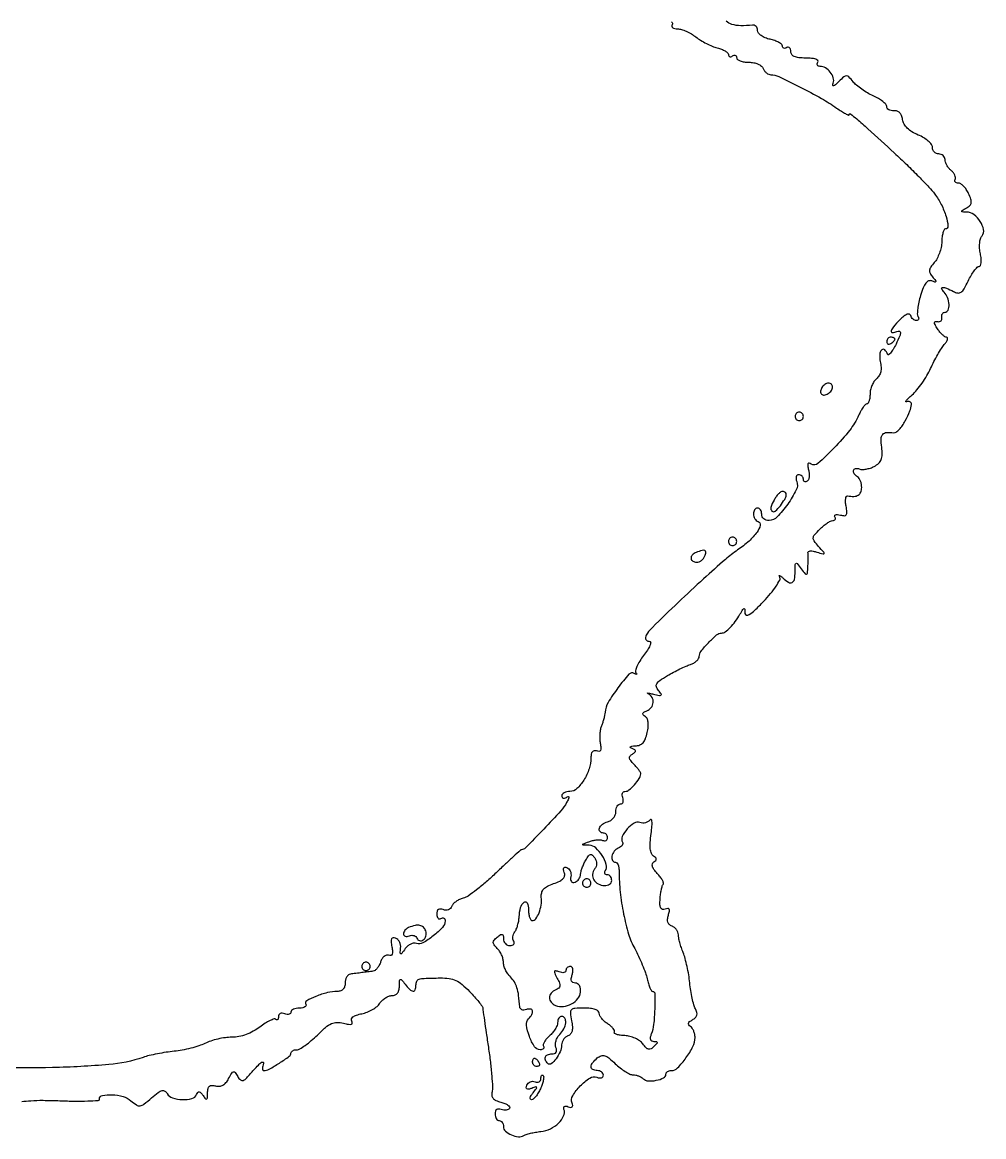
# Model space of a CAD drawing. Extents: x 254 to 922, y 86 to 1093.
# Drawn here: x 691.5 to 922.3, y 86.1 to 353.6 of the extents above; entities that cross this region are included whole.
import ezdxf

# ---------------------------------------------------------------- set-up
doc = ezdxf.new("R2010")
doc.units = 0

msp = doc.modelspace()

# ---------------------------------------------------------------- linework, layer by layer
for points in [[(847.37734, 353.70625, -0.187212), (847.57361, 353.378458, -0.18273), (847.5, 353, 0.185379), (847.42841, 352.621594, 0.186558), (847.628735, 352.29375, 0.112211), (848.112684, 352.071836, 0.051659), (848.806124, 352, -0.073666), (849.717254, 351.865029, -0.030452), (850.888797, 351.43071, -0.02931), (852.109419, 350.803738, -0.033364), (853.194063, 350.06199, 0.029483), (854.332012, 349.27077, 0.019654), (855.718737, 348.496341, 0.019814), (857.128173, 347.84928, 0.036231), (858.328922, 347.453582, -0.031472), (859.351683, 347.127285, -0.043454), (860.215371, 346.700872, -0.050686), (860.820537, 346.243924, -0.208643), (861, 345.832575, 0.126366), (861.080093, 345.520728, 0.188933), (861.29375, 345.342755, 0.147805), (861.617392, 345.333826, 0.072042), (862, 345.5, -0.082592), (862.3821, 345.656512, -0.161196), (862.70625, 345.6254, -0.182303), (862.921712, 345.413961, -0.108972), (863, 345.059017, 0.240471), (863.20733, 344.652854, 0.069091), (863.849822, 344.311086, 0.052981), (864.784941, 344.077238, 0.03481), (865.893011, 344, -0.045886), (867.068403, 343.891905, -0.056246), (868.122682, 343.570636, -0.065461), (868.929198, 343.088394, -0.134491), (869.361626, 342.5, 0.068175), (869.677343, 341.925568, 0.062215), (870.144554, 341.436904, 0.065952), (870.685762, 341.103703, 0.102926), (871.218615, 340.987333, -0.108199), (873.103611, 340.555021, -0.006845), (878.238624, 338.044726, -0.010975), (883.364954, 335.308202, -0.02663), (886.985611, 333.010246, 0.011771), (888.142446, 332.226879, 0.022339), (889.114523, 331.661204, 0.023552), (889.839463, 331.32411, 0.533053), (890, 331.431906, -0.615041), (890.309526, 331.588351, -0.017384), (891.803482, 330.405753, -0.008934), (894.51111, 328.020311, -0.000909), (900.821975, 322.235812, -0.006163), (903.800171, 319.427482, -0.00625), (906.694153, 316.559551, -0.006102), (909.149417, 314.003121, -0.025356), (910.530446, 312.37117, -0.046198), (912.112693, 309.843382, -0.04269), (913.253147, 307.00141, -0.050446), (913.711317, 304.687555, -0.442224), (913.085959, 304, 0.288715), (912.777812, 303.805886, 0.043282), (912.508059, 303.089225, 0.037524), (912.306614, 302.08764, 0.023765), (912.216205, 300.899488, -0.045394), (912.057581, 299.5745, -0.033797), (911.653973, 298.157287, -0.034528), (911.084945, 296.862407, -0.063208), (910.426013, 295.918245, 0.031078), (909.588167, 294.868116, 0.12272), (909.293714, 294.102311, 0.150257), (909.422349, 293.376589, 0.054808), (910.003431, 292.495865, -0.008145), (910.696272, 291.632815, -0.216653), (910.762953, 291.352368, -0.44504), (910.591948, 291.249844, -0.017262), (909.812159, 291.518587, 0.188306), (909.069399, 291.514246, 0.13519), (908.400329, 291.008935, 0.070637), (907.770134, 289.893212, 0.020509), (907.124411, 288.02091, 0.018759), (906.702736, 286.393836, 0.023836), (906.442704, 284.86438, 0.022915), (906.347436, 283.595172, 0.146707), (906.512713, 282.97943, -0.076393), (906.671542, 282.604896, -0.153723), (906.653614, 282.287708, -0.186507), (906.465536, 282.077672, -0.11848), (906.14235, 282, -0.108793), (905.739776, 282.088644, -0.070151), (905.336998, 282.348828, -0.065408), (904.99509, 282.733543, -0.068651), (904.770833, 283.1875, 0.237864), (904.439657, 283.516431, 0.172759), (903.911591, 283.502068, 0.078923), (903.155234, 283.062096, 0.025261), (902.1875, 282.1875, 0.016599), (900.609782, 280.501403, 0.117766), (900.091661, 279.517165, 0.497321), (900.395766, 279.135593, 0.085533), (901.461879, 279.346998, -0.122002), (902.087768, 279.424756, -0.401321), (902.327956, 279.132731, -0.084815), (902.121037, 278.302337, -0.007885), (901.238534, 276.374022, -0.019001), (900.565766, 275.091064, -0.043484), (899.942598, 274.195408, -0.095215), (899.471877, 273.809945, -0.466309), (899.193322, 273.920035, 0.121735), (898.533715, 274.962766, 0.410811), (897.805411, 274.951772, 0.182799), (897.32571, 273.86156, 0.067379), (897.465003, 272.159342, -0.039303), (897.65159, 270.812287, -0.069806), (897.561874, 269.697581, -0.082776), (897.191716, 268.783779, -0.08219), (896.544458, 268.036897, 0.075324), (895.952838, 267.372751, 0.044521), (895.453685, 266.433228, 0.043411), (895.113901, 265.381944, 0.056521), (895, 264.377555, -0.030134), (894.945054, 263.46668, -0.046865), (894.777958, 262.698407, -0.059482), (894.534881, 262.163663, -0.262098), (894.244111, 262, 0.209838), (893.879014, 261.83972, 0.030114), (893.351903, 261.192187, 0.029938), (892.790664, 260.303271, 0.021447), (892.268266, 259.25, -0.062954), (890.13049, 255.710013, -0.025467), (886.405243, 251.462121, -0.017169), (882.487577, 247.696597, -0.332733), (880.909373, 247.556011, 0.081776), (880.384019, 247.772197, 0.35279), (880.101029, 247.635106, 0.15366), (880.034577, 247.151022, 0.02182), (880.248596, 246.157368, -0.042871), (880.397348, 245.291267, -0.052514), (880.380497, 244.47063, -0.061468), (880.21332, 243.81108, -0.162969), (879.90612, 243.441979, -0.093958), (879.560391, 243.309389, -0.17223), (879.266173, 243.357556, -0.173424), (879.069533, 243.579965, -0.095425), (879, 243.940983, 0.103658), (878.915315, 244.345077, 0.098917), (878.674822, 244.688914, 0.096792), (878.315556, 244.91933, 0.094603), (877.893011, 245, 0.168928), (877.522219, 244.871046, 0.150483), (877.290123, 244.533734, 0.107095), (877.243484, 244.020233, 0.060978), (877.395122, 243.412712, -0.212136), (877.289086, 241.362204, -0.03653), (875.229684, 237.948059, -0.036779), (872.687534, 234.86364, -0.201605), (870.75, 234.021351, -0.08457), (870.081716, 234.126826, -0.094347), (869.514063, 234.446897, -0.101818), (869.134588, 234.929527, -0.116364), (869, 235.5, 0.064853), (868.925306, 236.073457, 0.082425), (868.70625, 236.559375, 0.098894), (868.381354, 236.884432, 0.148195), (868, 237, 0.265699), (867.279958, 236.588307, 0.144593), (867.025319, 235.568998, 0.119607), (867.353402, 234.43008, 0.18468), (868.13624, 233.78792, -0.386793), (868.640921, 232.88759, -0.099417), (867.889217, 231.228497, -0.055317), (865.961302, 229.091977, -0.031366), (863.212778, 226.943626, 0.029018), (860.280773, 224.673945, 0.005048), (855.047468, 220.020021, 0.00544), (848.985122, 214.396765, 0.00472), (842.75, 208.372986, 0.034469), (841.549136, 207.015587, 0.118132), (841.072047, 205.947829, 0.275218), (841.315677, 205.284753, 0.172055), (842.118689, 205, -0.448551), (842.348612, 204.741783, -0.073006), (842.152227, 204.00813, -0.041302), (841.572044, 202.920031, -0.0198), (840.661935, 201.623421, 0.022958), (839.726608, 200.272829, 0.03442), (839.050638, 199.008486, 0.03712), (838.674318, 197.970979, 0.257351), (838.793246, 197.463095, -0.038338), (838.996276, 197.19995, -0.492588), (838.96105, 197.098727, -0.194086), (838.778792, 197.110206, -0.018107), (838.372032, 197.323272, 0.355742), (837.133757, 197.11729, 0.019969), (834.497668, 193.873861, 0.025922), (832.131596, 190.345417, 0.117564), (831.393677, 188, -0.031489), (831.299426, 187.299368, -0.01543), (831.096198, 186.421663, -0.015243), (830.82803, 185.519315, -0.021376), (830.530288, 184.733322, 0.054957), (830.272437, 183.884905, 0.028328), (830.129932, 182.782947, 0.027774), (830.110818, 181.619869, 0.037463), (830.230487, 180.574617, -0.026645), (830.381281, 179.469444, -0.131692), (830.270093, 178.856849, -0.267144), (829.923772, 178.616201, -0.113379), (829.343876, 178.698284, 0.125293), (828.775336, 178.765178, 0.19036), (828.346003, 178.525938, 0.126801), (828.081855, 177.955914, 0.045452), (828, 177.057329, -0.080539), (827.57113, 174.412092, -0.059127), (826.304401, 171.718438, -0.06343), (824.623606, 169.658481, -0.192248), (822.97432, 169, 0.05167), (822.218904, 168.921726, 0.071582), (821.579956, 168.688914, 0.0916), (821.150547, 168.345183, 0.180182), (821, 167.940983, 0.12414), (821.087844, 167.592625, 0.188338), (821.323057, 167.392712, 0.149447), (821.679048, 167.380092, 0.073208), (822.099768, 167.56166, -0.068831), (822.539668, 167.756068, -0.479393), (822.705852, 167.638586, -0.126011), (822.626745, 167.225764, -0.012842), (822.175573, 166.328061, -0.062195), (820.778281, 164.352611, -0.005748), (816.681587, 159.967037, -0.002558), (812.253746, 155.382069, -0.202115), (811.347181, 155, 0.184752), (811.086205, 154.900161, 0.001451), (809.391225, 153.372058, 0.005034), (807.457193, 151.582428, 0.003183), (805.235793, 149.458071, -0.012927), (802.884992, 147.29608, -0.015343), (800.553076, 145.383016, -0.014223), (798.506323, 143.897211, -0.088624), (797.329391, 143.367824, 0.048736), (796.454028, 143.054923, 0.044855), (795.629453, 142.571411, 0.047816), (794.972211, 142.000119, 0.098638), (794.610212, 141.426611, -0.108756), (794.288041, 140.93815, -0.100713), (793.782243, 140.613722, -0.095891), (793.167805, 140.502946, -0.088627), (792.537854, 140.623848, 0.073626), (791.874998, 140.771672, 0.1724), (791.392215, 140.638572, 0.170298), (791.097913, 140.22892, 0.071527), (791, 139.547972, 0.061057), (791.072722, 138.954667, 0.130242), (791.29375, 138.552903, 0.191558), (791.620785, 138.402804, 0.152499), (792, 138.5, -0.096526), (792.381426, 138.644057, -0.174289), (792.70625, 138.58614, -0.17133), (792.923563, 138.333247, -0.092892), (793, 137.925366, -0.190251), (792.386214, 136.370656, -0.037998), (790.146535, 134.314012, -0.037244), (787.645025, 132.630374, -0.223812), (786.122945, 132.512041, 0.12761), (785.499593, 132.580213, 0.072736), (784.768812, 132.362033, 0.064832), (784.046249, 131.904145, 0.060737), (783.446868, 131.267371, -0.004645), (782.59567, 130.131547, -0.263143), (782.362193, 130.031797, -0.400552), (782.229484, 130.190005, -0.007197), (782.323923, 131.392371, 0.070806), (782.286967, 132.152231, 0.070643), (782.039517, 132.872249, 0.076603), (781.626952, 133.444094, 0.114376), (781.108475, 133.77288, 0.112004), (780.494871, 133.843323, 0.267634), (780.137892, 133.582066, 0.127824), (780.031348, 132.929031, 0.02409), (780.202351, 131.721804, -0.025237), (780.361938, 130.576254, -0.111751), (780.271174, 129.906117, -0.252342), (779.952317, 129.62689, -0.148905), (779.434218, 129.663617, 0.163304), (778.905422, 129.686187, 0.10367), (778.355701, 129.394597, 0.082431), (777.867683, 128.829124, 0.060119), (777.522954, 128.072321, -0.046051), (777.183734, 127.268578, -0.050211), (776.71104, 126.565252, -0.056263), (776.183321, 126.057305, -0.133116), (775.682612, 125.85194, 0.000994), (775.12295, 125.780741, 0.00048), (774.406767, 125.687483, 0.000476), (773.660606, 125.588869, 0.000685), (773, 125.5, -0.001168), (772.334607, 125.411142, -0.000783), (771.573437, 125.312517, -0.000789), (770.835922, 125.219313, -0.001558), (770.25, 125.14806, 0.147474), (769.772617, 124.940157, 0.085257), (769.367188, 124.455993, 0.072137), (769.09314, 123.775789, 0.059814), (769, 123, -0.071779), (768.877639, 122.152045, -0.11552), (768.518653, 121.520157, -0.12168), (767.932267, 121.13433, -0.085152), (767.149223, 121, 0.060369), (764.738476, 120.707867, 0.036597), (762.002156, 119.81822, 0.033799), (759.767789, 118.724866, 0.4233), (759.560204, 117.902589, -0.23057), (759.594545, 117.561537, -0.170781), (759.349335, 117.265135, -0.092874), (758.809362, 117.064275, -0.042752), (758.059017, 117, 0.045084), (757.270867, 116.928789, 0.064965), (756.604836, 116.715469, 0.084917), (756.154791, 116.401502, 0.200689), (756, 116.031385, -0.184534), (755.877514, 115.710807, -0.147206), (755.559375, 115.516384, -0.100118), (755.074366, 115.488865, -0.055937), (754.5, 115.638374, 0.07271), (753.915043, 115.769945, 0.128612), (753.431445, 115.682075, 0.158048), (753.116623, 115.389338, 0.127746), (753, 114.940322, -0.048215), (752.956837, 114.493751, -0.14389), (752.81687, 114.223933, -0.26052), (752.612511, 114.161447, -0.144091), (752.376579, 114.290087, 0.282433), (751.949554, 114.392269, 0.032344), (750.990129, 114.008706, 0.03139), (749.811651, 113.353001, 0.020278), (748.532189, 112.456754, -0.037966), (746.956483, 111.434039, -0.037383), (745.236263, 110.655323, -0.038673), (743.48298, 110.164333, -0.048974), (741.809247, 110, 0.034269), (740.253213, 109.893228, 0.021856), (738.46812, 109.567054, 0.021945), (736.737571, 109.091245, 0.037652), (735.352859, 108.526143, -0.036013), (733.90562, 107.929988, -0.016841), (731.959343, 107.359627, -0.016587), (729.868912, 106.896068, -0.022314), (727.949221, 106.624698, 0.013806), (726.026236, 106.386152, 0.010377), (723.925709, 106.021727, 0.010511), (721.962898, 105.596066, 0.023641), (720.5, 105.17247, -0.060971), (712.290271, 103.445496, -0.015774), (698.765845, 102.714503, -0.013868), (685.338575, 102.785434, -0.095274)], [(691.375096, 94.56004, -0.016398), (693.515301, 94.773891, -0.018676), (696.489756, 94.861513, -0.007806), (700.5, 94.767211, 0.007254), (704.142685, 94.677525, 0.012103), (707.209375, 94.720756, 0.005761), (709.732255, 94.846558, 0.396358), (710, 95.131253, -0.355717), (710.727443, 96.024374, -0.06295), (713.042573, 96.205385, -0.056169), (715.701583, 95.776474, -0.110571), (717.578787, 94.769415, 0.031583), (718.918587, 93.751956, 0.183141), (719.769115, 93.558111, 0.130428), (720.692182, 93.945742, 0.013223), (722.553208, 95.461207, -0.014286), (724.153203, 96.758461, -0.097001), (725.061324, 97.207616, -0.22144), (725.709063, 97.096477, -0.114197), (726.27411, 96.474675, 0.191701), (727.552509, 95.437106, 0.067902), (729.919107, 95.037243, 0.069717), (732.233406, 95.286814, 0.23908), (733.340536, 96.25, -0.068328), (733.64021, 96.771084, -0.274217), (733.968314, 96.901057, -0.172412), (734.36189, 96.686265, -0.02856), (734.908556, 96, 0.019379), (735.498194, 95.231257, 0.372253), (735.773383, 95.185428, 0.247029), (735.948465, 95.478348, 0.011819), (735.984687, 96.65638, -0.046467), (736.087361, 97.680017, -0.16878), (736.41159, 98.236901, -0.185435), (736.988649, 98.442614, -0.057943), (737.91438, 98.312139, 0.087334), (738.830417, 98.237269, 0.105198), (739.653377, 98.493917, 0.091105), (740.385646, 99.102772, 0.051058), (741.035141, 100.065662, -0.012904), (741.792421, 101.396899, -0.203165), (742.206322, 101.696727, -0.30441), (742.606743, 101.543737, -0.026166), (743.221614, 100.568482, 0.084426), (743.874375, 99.759051, 0.285718), (744.514985, 99.651011, 0.107537), (745.363845, 100.236467, 0.009774), (747.095153, 102.158579, -0.014103), (748.173369, 103.334983, -0.048496), (748.962023, 104.004395, -0.287648), (749.284895, 104.019487, -0.361714), (749.387312, 103.75, 0.034463), (749.207341, 103.079035, 0.062843), (749.169068, 102.514062, 0.100124), (749.268289, 102.13724, 0.285863), (749.488719, 102, 0.127903), (750.766582, 102.332321, 0.016431), (753.212945, 103.804427, 0.012568), (755.60199, 105.437818, 0.240999), (756, 106.215608, -0.173535), (756.107105, 106.514911, -0.09347), (756.41125, 106.769585, -0.073791), (756.864413, 106.941911, -0.054071), (757.4, 107, 0.134399), (758.149921, 107.205285, 0.021806), (759.427242, 108.038492, 0.022708), (760.879121, 109.181697, 0.018247), (762.335293, 110.535293, -0.018356), (764.31042, 112.370489, -0.071006), (765.714829, 113.271083, -0.103139), (767.026237, 113.568312, -0.065904), (768.584446, 113.38945, 0.016827), (769.840878, 113.118689, 0.103529), (770.498912, 113.136935, 0.342029), (770.710588, 113.399963, 0.144009), (770.582877, 113.865902, -0.216379), (770.51471, 114.398127, -0.160879), (770.862354, 114.887332, -0.081499), (771.6955, 115.311913, -0.027826), (773.013247, 115.652649, 0.043888), (774.302721, 116.030595, 0.037783), (775.576018, 116.643103, 0.039542), (776.650368, 117.382752, 0.08283), (777.320069, 118.140904, -0.060748), (777.894666, 118.852046, -0.050788), (778.656882, 119.453891, -0.052929), (779.481811, 119.863751, -0.089075), (780.240547, 120, 0.098463), (780.996162, 120.150257, 0.127139), (781.559088, 120.574221, 0.107802), (781.906436, 121.279563, 0.057233), (782.031803, 122.25, -0.008836), (782.075912, 123.636381, -0.300884), (782.261664, 123.889011, -0.319153), (782.556014, 123.808935, -0.009502), (783.392046, 122.75, 0.030917), (784.505127, 121.457939, 0.1774), (785.307006, 121.073831, 0.348942), (785.82187, 121.40814, 0.081036), (786, 122.5, -0.102996), (786.196422, 123.443429, -0.22161), (786.74014, 123.924256, -0.063443), (787.976933, 124.125374, -0.003619), (791.844278, 124.230769, -0.038811), (793.938954, 124.110034, -0.074286), (795.552502, 123.640005, -0.067258), (797.059407, 122.682461, -0.026928), (798.844278, 121.005532, -0.008153), (800.054891, 119.696667, -0.01174), (801.079351, 118.496636, -0.007611), (801.889752, 117.469378, -0.155442), (802.021598, 117.101686, 0.026173), (802.061272, 116.653115, 0.000395), (802.430683, 114.056918, 0.001066), (802.868534, 111.042885, 0.000704), (803.383899, 107.58144, -0.007429), (803.863192, 104.035495, -0.009516), (804.193568, 100.758042, -0.007688), (804.374883, 98.017146, -0.076765), (804.257528, 96.876788, 0.094846), (804.200317, 96.019694, 0.150051), (804.498475, 95.352674, 0.112043), (805.203382, 94.839357, 0.040108), (806.388317, 94.438675, -0.034072), (807.346461, 94.1275, -0.061284), (808.068804, 93.728599, -0.095846), (808.45956, 93.31143, -0.286251), (808.461064, 92.937, -0.140726), (808.150242, 92.654554, -0.078989), (807.658985, 92.502407, -0.068209), (807.068423, 92.498579, -0.05924), (806.467975, 92.650663, 0.082466), (805.857124, 92.775664, 0.165315), (805.390738, 92.636297, 0.161658), (805.099177, 92.238261, 0.078074), (805, 91.606989, 0.060338), (805.07443, 90.992458, 0.07906), (805.29375, 90.472053, 0.097154), (805.618592, 90.123597, 0.157984), (806, 90, -0.141874), (806.38134, 89.889573, -0.099744), (806.70625, 89.57917, -0.084602), (806.925123, 89.114976, -0.068054), (807, 88.567388, 0.212178), (807.481678, 87.483407, 0.081882), (808.897049, 86.574023, 0.078487), (810.596335, 86.138247, 0.163422), (811.912328, 86.445816, -0.067522), (812.463152, 86.690964, -0.014114), (813.487752, 86.958785, -0.014567), (814.703969, 87.203187, -0.013318), (815.969198, 87.38477, 0.082454), (818.259085, 88.044346, 0.079769), (820.242452, 89.413459, 0.094298), (821.447973, 91.104327, 0.194635), (821.52277, 92.699072, -0.098992), (821.460588, 93.139516, -0.245452), (821.622752, 93.410984, -0.17693), (821.996484, 93.487015, -0.054271), (822.562268, 93.337732, 0.050446), (823.178294, 93.170156, 0.235138), (823.519991, 93.274767, 0.245269), (823.633465, 93.605216, 0.054088), (823.475306, 94.203755, -0.230701), (823.628544, 95.959416, -0.056924), (825.439398, 98.320554, -0.057059), (827.726721, 100.203838, -0.23975), (829.443321, 100.383376, 0.062335), (830.039053, 100.236391, 0.108871), (830.542726, 100.286673, 0.151078), (830.873735, 100.521128, 0.165135), (831, 100.893011, 0.134459), (830.884389, 101.315153, 0.100435), (830.559375, 101.674822, 0.087143), (830.073208, 101.91686, 0.072144), (829.5, 102, -0.11881), (828.454975, 102.251874, -0.28477), (828.059762, 102.906844, -0.167659), (828.410734, 103.88605, -0.050463), (829.536156, 105.030007, -0.087125), (830.45761, 105.556269, -0.165182), (831.302542, 105.571222, -0.095617), (832.296084, 105.027975, -0.018243), (833.840875, 103.652452, 0.024582), (835.010574, 102.6372, 0.027301), (836.235411, 101.779158, 0.028141), (837.348698, 101.170634, 0.111449), (838.104719, 101, -0.054955), (838.748126, 100.929069, -0.038687), (839.44489, 100.715871, -0.039129), (840.087896, 100.403287, -0.063759), (840.567247, 100.032753, 0.187483), (841.751396, 99.511405, 0.060322), (843.699232, 99.660558, 0.063002), (845.453666, 100.247339, 0.288149), (846, 101.116631, -0.146813), (846.101094, 101.453504, -0.0991), (846.385383, 101.74051, -0.082901), (846.810401, 101.933983, -0.065532), (847.311942, 102, 0.202863), (848.820634, 102.638388, 0.036569), (850.820701, 105.026961, 0.038929), (852.49412, 107.779918, 0.117629), (853, 109.90049, 0.051529), (852.916334, 110.710166, 0.048221), (852.668528, 111.504769, 0.051722), (852.304054, 112.168736, 0.103327), (851.871584, 112.579366, -0.09894), (851.478523, 112.946137, -0.236036), (851.416935, 113.329821, -0.151293), (851.700342, 113.739894, -0.038906), (852.378194, 114.191772, 0.063287), (853.085628, 114.714769, 0.136867), (853.428183, 115.2918, 0.132274), (853.428643, 115.976643, 0.057325), (853.090638, 116.830642, -0.054041), (852.705766, 117.784749, -0.014755), (852.309853, 119.361989, -0.014742), (851.964376, 121.188438, -0.01486), (851.72819, 123.027252, 0.016311), (851.476092, 124.945885, 0.01269), (851.081438, 127.013066, 0.012881), (850.614558, 128.9227, 0.030135), (850.144163, 130.3151, -0.016058), (849.706187, 131.500452, -0.015171), (849.336098, 132.733985, -0.015327), (849.075299, 133.845386, -0.050001), (849, 134.596484, 0.093646), (848.885796, 135.200901, 0.066805), (848.550621, 135.804491, 0.064841), (848.055013, 136.315788, 0.076416), (847.470199, 136.649809, -0.09627), (846.849573, 137.03749, -0.124351), (846.486623, 137.599946, -0.104619), (846.398887, 138.345447, -0.054052), (846.585598, 139.269696, 0.026213), (846.83769, 140.237103, 0.171541), (846.770076, 140.726552, 0.303229), (846.448303, 140.904396, 0.07074), (845.815581, 140.759473, -0.13204), (845.174118, 140.692619, -0.241686), (844.760596, 140.996022, -0.111238), (844.571049, 141.764039, -0.022384), (844.605555, 143.180242, -0.015396), (844.723243, 144.354241, -0.019415), (844.907455, 145.430436, -0.017834), (845.125315, 146.305455, -0.127108), (845.345156, 146.678489, 0.280559), (845.427718, 147.018303, 0.046124), (845.152351, 147.667988, 0.039225), (844.643437, 148.459372, 0.025037), (843.938351, 149.296547, -0.028976), (843.136135, 150.26441, -0.085679), (842.751724, 151.034071, -0.153309), (842.7588, 151.624744, -0.177065), (843.105331, 152.065098, 0.060772), (843.554171, 152.424338, 0.213253), (843.679591, 152.763478, 0.191442), (843.514909, 153.109418, 0.048693), (843.010949, 153.493233, -0.167662), (842.514533, 154.100883, -0.062061), (842.260443, 155.192026, -0.042811), (842.230321, 156.756107, -0.017595), (842.44544, 158.868233, 0.011688), (842.65082, 160.673, 0.039961), (842.662692, 161.853432, 0.184323), (842.481668, 162.24363, 0.466652), (842.211304, 162.21613, -0.09814), (841.760381, 161.770994, -0.077694), (841.135917, 161.485954, -0.075668), (840.437818, 161.400301, -0.084561), (839.773805, 161.533305, 0.236074), (838.382135, 161.397534, 0.071288), (836.714152, 159.983326, 0.07217), (835.526608, 158.175175, 0.252842), (835.605085, 156.82997, -0.178619), (835.679841, 156.461304, -0.118422), (835.514277, 156.057599, -0.087909), (835.123046, 155.677861, -0.057242), (834.563382, 155.385948, 0.13837), (833.578039, 154.650169, 0.115328), (833.037666, 153.455427, 0.168524), (833.179933, 152.436992, 0.281634), (833.894213, 152, -0.228545), (834.235458, 151.835424, -0.07513), (834.521024, 151.339063, -0.057003), (834.713141, 150.611647, -0.037889), (834.772333, 149.75, 0.029071), (835.022365, 144.849052, 0.022543), (835.842956, 139.568877, 0.022979), (837.054347, 134.72794, 0.053146), (838.502721, 131.276701, -0.01557), (839.442273, 129.438012, -0.012485), (840.341188, 127.404902, -0.012676), (841.078221, 125.481759, -0.031116), (841.494136, 124.026701, 0.019842), (841.797518, 122.86706, 0.030021), (842.160605, 121.889367, 0.030007), (842.530719, 121.170752, 0.265108), (842.829455, 121.000933, -0.412067), (843.366848, 120.468949, -0.010709), (843.319678, 116.752629, -0.018964), (843.052932, 113.055906, -0.066954), (842.479673, 110.75, 0.047716), (842.261702, 109.997694, 0.131692), (842.302825, 109.452058, 0.191523), (842.589397, 109.122381, 0.11976), (843.093011, 109, -0.040882), (843.720858, 108.948579, -0.358141), (843.891961, 108.753313, -0.192209), (843.771927, 108.422487, -0.016109), (843.132679, 107.75, -0.063633), (842.426771, 107.211779, -0.192504), (841.839587, 107.126652, -0.144249), (841.242188, 107.47101, -0.031368), (840.46883, 108.39169, 0.079966), (839.719273, 109.126216, 0.045873), (838.620819, 109.760993, 0.044296), (837.364498, 110.210754, 0.054654), (836.134455, 110.39169, -0.023665), (835.038185, 110.484184, -0.046981), (834.188997, 110.678889, -0.078735), (833.692305, 110.935221, -0.390153), (833.637107, 111.217293, 0.24612), (833.662025, 111.582719, 0.065587), (833.349311, 112.0979, 0.050805), (832.787655, 112.667862, 0.033254), (832.038803, 113.20784, -0.040685), (831.258734, 113.788119, -0.043057), (830.598898, 114.47704, -0.04715), (830.143093, 115.167393, -0.122943), (830, 115.740547, 0.226285), (829.751085, 116.262388, 0.086782), (829.030442, 116.663141, 0.056967), (827.888871, 116.919109, 0.026697), (826.375, 117, 0.014945), (824.106144, 116.932169, 0.184304), (823.331823, 116.582383, 0.225378), (823.071326, 115.842765, 0.023175), (823.357611, 113.961943, -0.028718), (823.561683, 112.513566, -0.080308), (823.482313, 111.494334, -0.12102), (823.122273, 110.800827, -0.121763), (822.482611, 110.354954, 0.086332), (821.913398, 110.014798, 0.064982), (821.426175, 109.470511, 0.064403), (821.09108, 108.813639, 0.081113), (820.968197, 108.143011, -0.098166), (820.61561, 106.528881, -0.05722), (819.618704, 104.808081, -0.068114), (818.464769, 103.630869, -0.377763), (817.651123, 103.68221, -0.094006), (817.083168, 104.516073, -0.203134), (817.075809, 105.277701, -0.203566), (817.617672, 105.811604, -0.094367), (818.606989, 106, 0.076918), (819.260916, 106.101196, 0.175914), (819.650869, 106.400932, 0.166995), (819.769558, 106.893906, 0.068039), (819.609862, 107.574301, -0.100044), (819.489657, 108.287459, -0.062709), (819.622986, 109.125933, -0.05938), (819.975442, 109.955938, -0.066399), (820.502873, 110.64573, 0.074394), (821.495631, 111.987818, 0.093948), (821.952627, 113.459821, 0.151115), (821.747204, 114.549788, 0.277984), (821, 115, 0.149104), (820.618643, 114.883691, 0.098754), (820.29375, 114.5565, 0.082112), (820.074669, 114.067426, 0.064412), (820, 113.490213, -0.097326), (819.862993, 112.793026, -0.040507), (819.427548, 111.933776, -0.038093), (818.7969, 111.061829, -0.040117), (818.051227, 110.311834, 0.035153), (817.342269, 109.612765, 0.049432), (816.82407, 108.89204, 0.060441), (816.551414, 108.253998, 0.212276), (816.610244, 107.821621, -0.148065), (816.693019, 107.509937, -0.191608), (816.575311, 107.241351, -0.133003), (816.254425, 107.059886, -0.062637), (815.778255, 107, -0.256811), (814.457447, 107.726296, -0.051914), (813.221787, 110.210651, -0.05176), (812.518344, 112.916021, -0.23846), (813.008256, 114.408256, 0.063616), (813.817317, 115.454306, 0.191116), (813.952941, 116.330328, 0.320448), (813.464345, 116.764511, 0.118726), (812.5, 116.638374, -0.074089), (811.920443, 116.509686, -0.114586), (811.416146, 116.589821, -0.140937), (811.067573, 116.863601, -0.140079), (810.916667, 117.281385, 0.014379), (810.646836, 120.053447, 0.044178), (810.246557, 121.894476, 0.062092), (809.624089, 123.264686, 0.058808), (808.674729, 124.468128, -0.048071), (808.033741, 125.245826, -0.03764), (807.491952, 126.196441, -0.038772), (807.120635, 127.167373, -0.072066), (807, 128, 0.065075), (806.89302, 128.818493, 0.039119), (806.567564, 129.744043, 0.038556), (806.091453, 130.629393, 0.053782), (805.527879, 131.329264, -0.028094), (804.752177, 132.197401, -0.16987), (804.555758, 132.758867, -0.186553), (804.761128, 133.290143, -0.035099), (805.527879, 134.023137, -0.022095), (806.31479, 134.619542, -0.221025), (806.711421, 134.687343, -0.298767), (806.942099, 134.426654, -0.035952), (807, 133.622445, 0.095038), (807.118784, 133.003159, 0.096915), (807.457961, 132.476593, 0.098829), (807.964127, 132.124093, 0.103188), (808.559017, 132, 0.069674), (809.108158, 132.076896, 0.144341), (809.470573, 132.306618, 0.189995), (809.592451, 132.647224, 0.131168), (809.472927, 133.043805, -0.101641), (809.293902, 133.532746, -0.066404), (809.284389, 134.135312, -0.062894), (809.437577, 134.754716, -0.069568), (809.73699, 135.293805, 0.064695), (810.095224, 135.924308, 0.026974), (810.416105, 136.85041, 0.026136), (810.65709, 137.892084, 0.030663), (810.772161, 138.899081, -0.052605), (811.126426, 141.128507, -0.158372), (811.955942, 142.403399, -0.496314), (812.684883, 142.223805, -0.102315), (813, 140.7, 0.031375), (813.06497, 139.66566, 0.048528), (813.262322, 138.793125, 0.062177), (813.549802, 138.188162, 0.256138), (813.893011, 138, 0.238947), (814.77548, 138.447263, 0.065171), (815.550861, 139.858382, 0.05697), (816.04603, 141.73132, 0.060178), (816.092506, 143.63259, -0.088452), (816.178586, 144.697286, -0.121635), (816.636417, 145.536938, -0.090699), (817.552176, 146.231101, -0.033083), (819.055792, 146.869605, 0.028103), (820.515887, 147.47255, 0.091568), (821.35757, 148.086798, 0.151239), (821.695058, 148.77223, 0.131686), (821.611292, 149.570574, -0.042727), (821.420065, 150.233075, -0.176484), (821.482907, 150.638536, -0.267659), (821.761454, 150.807252, -0.089717), (822.24932, 150.729816, -0.124501), (822.702806, 150.430048, -0.084292), (823.039143, 149.906227, -0.075689), (823.209641, 149.242699, -0.070128), (823.181807, 148.540192, 0.055139), (823.132667, 147.833883, 0.154007), (823.299294, 147.37214, 0.207611), (823.658787, 147.171311, 0.106318), (824.181807, 147.230023, 0.086894), (824.688459, 147.504827, 0.06755), (825.123649, 147.95763, 0.067229), (825.424217, 148.512534, 0.084197), (825.536999, 149.086088, -0.057338), (825.633556, 149.767758, -0.022752), (825.914074, 150.672163, -0.022159), (826.308647, 151.630528, -0.025905), (826.768703, 152.5, -0.021025), (827.459579, 153.553319, -0.178259), (827.920659, 153.865675, -0.267828), (828.362194, 153.738347, -0.046662), (828.924501, 153.033538, -0.063648), (829.268936, 152.325979, -0.087321), (829.375707, 151.627578, -0.091345), (829.236802, 150.958438, -0.076614), (828.863806, 150.335897, 0.082672), (828.529868, 149.763011, 0.071832), (828.378497, 149.084084, 0.072652), (828.426011, 148.397537, 0.088404), (828.671009, 147.802358, 0.130404), (829.753602, 146.804677, 0.110726), (831.25836, 146.396791, 0.148967), (832.496814, 146.715143, 0.26159), (833, 147.611111, 0.074657), (832.920319, 148.141783, 0.088574), (832.688914, 148.592014, 0.100667), (832.344843, 148.89299, 0.130236), (831.940983, 149, -0.098096), (831.581177, 149.071277, -0.175476), (831.360995, 149.271738, -0.170045), (831.316241, 149.571994, -0.091421), (831.453687, 149.925064, 0.210186), (831.671427, 151.478792, 0.07168), (830.725629, 153.60685, 0.070233), (829.184386, 155.430845, 0.175613), (827.589485, 156.070285, -0.002729), (826.158577, 156.126238, -0.371493), (826.042004, 156.236135, -0.333474), (826.129246, 156.381589, -0.002503), (827.5, 156.9319, -0.036784), (828.357541, 157.200204, -0.032691), (829.279688, 157.353124, -0.03417), (830.129628, 157.379193, -0.080427), (830.75, 157.254626, 0.080778), (831.227519, 157.159089, 0.127798), (831.632813, 157.248853, 0.149823), (831.901136, 157.508835, 0.126608), (832, 157.893011, 0.089132), (831.924054, 158.315658, 0.095054), (831.70625, 158.674822, 0.099889), (831.381499, 158.91511, 0.109914), (831, 159, -0.217128), (830.195912, 159.366457, -0.273809), (830.051367, 160.156111, -0.144351), (830.76469, 161.113789, -0.097331), (832, 161.710251, 0.081717), (832.767412, 162.051899, 0.073995), (833.415093, 162.631104, 0.076311), (833.850026, 163.354863, 0.097502), (834, 164.116631, -0.056844), (834.082163, 164.837011, -0.076209), (834.325178, 165.44676, -0.0953), (834.68469, 165.855502, -0.16635), (835.106989, 166, 0.158089), (835.480915, 166.121257, 0.151946), (835.719716, 166.440625, 0.112257), (835.77672, 166.926101, 0.06502), (835.638374, 167.5, -0.065112), (835.500141, 168.073894, -0.112371), (835.557438, 168.559375, -0.151969), (835.79668, 168.878757, -0.157855), (836.171142, 169, 0.173826), (837.137079, 169.346273, 0.036209), (838.462129, 170.607717, 0.037368), (839.603929, 172.070142, 0.136173), (839.968197, 173.178571, 0.140714), (839.882417, 173.540425, 0.024013), (839.502393, 174.146078, 0.024551), (838.971894, 174.833188, 0.019709), (838.337821, 175.519322, -0.026959), (837.551232, 176.395636, -0.130994), (837.283111, 177.000764, -0.211464), (837.414992, 177.4961, -0.085262), (837.950973, 177.9697, 0.030904), (838.561692, 178.401436, 0.244602), (838.696559, 178.708488, 0.253933), (838.520708, 178.986946, 0.032927), (837.863153, 179.300002, -0.074258), (837.480749, 179.522393, -0.486426), (837.482593, 179.713318, -0.136933), (837.846318, 179.860076, -0.018747), (838.670545, 179.921053, 0.084459), (839.721661, 180.139464, 0.117839), (840.506868, 180.685913, 0.091929), (841.087156, 181.643377, 0.036347), (841.527437, 183.12492, 0.029567), (841.746977, 184.51098, 0.057031), (841.729059, 185.632921, 0.077302), (841.485471, 186.466806, 0.145698), (841.023046, 186.985756, -0.060786), (840.552369, 187.362497, -0.271112), (840.469971, 187.692224, -0.197588), (840.720311, 188.005133, -0.034883), (841.416154, 188.329452, 0.137481), (842.48143, 189.122027, 0.145057), (842.952214, 190.33658, 0.152718), (842.675732, 191.564839, 0.155164), (841.75, 192.407436, -0.10838), (841.561632, 192.549585, -0.658106), (841.599259, 192.62636, -0.042226), (842.097032, 192.55956, -0.007923), (842.992158, 192.346523, 0.009026), (844.425797, 192.008662, 0.214425), (844.821876, 192.092694, 0.408812), (844.869915, 192.384573, 0.019925), (844.214992, 193.24095, -0.092081), (843.720386, 194.127099, -0.22055), (843.800152, 194.85794, -0.108355), (844.526274, 195.623864, -0.01579), (846.34936, 196.778619, -0.01093), (847.808195, 197.596903, -0.009382), (849.376988, 198.394907, -0.009486), (850.829097, 199.065847, -0.026637), (851.876526, 199.460811, 0.050405), (852.688771, 199.811963, 0.057439), (853.376229, 200.306423, 0.06603), (853.844745, 200.861941, 0.14316), (854, 201.393074, -0.167837), (854.433652, 202.648568, -0.025041), (856.212631, 204.696558, -0.024617), (858.184233, 206.556555, -0.178628), (859.38588, 207, 0.162769), (860.25174, 207.289541, 0.037866), (861.419451, 208.315999, 0.035037), (862.653879, 209.769882, 0.027572), (863.784364, 211.5, -0.006244), (864.486506, 212.681696, -0.210144), (864.749599, 212.864762, -0.449657), (864.923895, 212.731854, -0.014245), (864.969591, 211.732441, 0.352679), (865.321093, 211.311137, 0.194736), (866.02053, 211.443695, 0.049155), (867.334419, 212.485028, 0.009585), (869.468663, 214.628636, 0.017519), (871.136195, 216.495706, 0.026251), (872.443892, 218.246656, 0.024221), (873.327531, 219.718917, 0.25553), (873.321959, 220.396196, -0.06589), (873.19516, 220.716452, -0.550693), (873.28295, 220.80857, -0.121928), (873.561249, 220.677566, -0.016391), (874.053296, 220.25, 0.045559), (875.422519, 219.193646, 0.260922), (876.305197, 219.144517, 0.242951), (876.852486, 219.880707, 0.040673), (877, 221.69113, -0.006077), (877.021234, 223.438223, -0.275202), (877.206066, 223.732109, -0.354449), (877.507968, 223.668079, -0.008245), (878.468197, 222.44113, 0.008034), (879.437724, 221.201221, 0.315812), (879.755327, 221.110134, 0.295369), (879.965167, 221.378347, 0.007368), (880.086618, 223, 0.006947), (880.13359, 224.017649, 0.007556), (880.150548, 225.008075, 0.007157), (880.140116, 225.855954, 0.03641), (880.093301, 226.325361, -0.329058), (880.22164, 226.582067, -0.104507), (880.660241, 226.70022, -0.059357), (881.362109, 226.655454, -0.029891), (882.22488, 226.44246, 0.005602), (883.743998, 225.988154, 0.402639), (883.955673, 226.100019, 0.264238), (883.897935, 226.388407, 0.003622), (882.668641, 227.78574, -0.021619), (881.587416, 229.107796, -0.177507), (881.367772, 229.841325, -0.164716), (881.665402, 230.571784, -0.017997), (882.918641, 231.918641, -0.023275), (883.793197, 232.715357, -0.026759), (884.699687, 233.388601, -0.027331), (885.517899, 233.868724, -0.119566), (886.059017, 234, 0.095512), (886.419995, 234.06959, 0.173494), (886.642331, 234.266355, 0.172159), (886.690386, 234.560772, 0.093873), (886.557637, 234.906741, -0.212917), (886.517718, 235.202846, -0.250027), (886.713778, 235.402797, -0.1045), (887.191322, 235.449251, -0.036143), (887.87612, 235.322144, 0.052399), (888.843674, 235.174849, 0.267182), (889.309087, 235.414666, 0.170567), (889.460281, 236.046291, 0.021491), (889.252989, 237.456907, -0.029593), (889.123095, 238.452666, -0.05517), (889.155331, 239.264612, -0.08819), (889.330372, 239.782673, -0.323062), (889.625489, 239.923083, 0.051698), (891.121141, 239.80683, 0.129009), (892.165841, 240.109879, 0.162575), (892.781583, 240.826931, 0.097104), (893, 241.940983, 0.046881), (892.925923, 242.729296, 0.046318), (892.70625, 243.49335, 0.050262), (892.383556, 244.123976, 0.111412), (892, 244.5, -0.096363), (891.198563, 245.240215, -0.216381), (891.03228, 246.032929, -0.306127), (891.51015, 246.484612, -0.133155), (892.421859, 246.391612, 0.093649), (893.121668, 246.264518, 0.040869), (894.065614, 246.348554, 0.038565), (895.082834, 246.60567, 0.041706), (896.020966, 247.01122, 0.061898), (897.085998, 247.7636, 0.11587), (897.679673, 248.628748, 0.092381), (897.901639, 249.805335, 0.029619), (897.799907, 251.588224, -0.030862), (897.686676, 253.663275, -0.173306), (898.062192, 254.690746, -0.207434), (898.956333, 255.142839, -0.046203), (900.706783, 255.08457, 0.18635), (901.275153, 255.225382, 0.047218), (902.012394, 255.853565, 0.041619), (902.777424, 256.785147, 0.031787), (903.456783, 257.916428, 0.02064), (904.57141, 260.308976, 0.082847), (904.937156, 261.875366, 0.30795), (904.569459, 262.498064, 0.230885), (903.75, 262.486683, -0.432949), (903.611618, 262.537112, -0.278381), (903.637593, 262.722977, -0.031963), (904.190256, 263.321275, -0.009096), (905.122657, 264.177666, 0.039244), (906.256605, 265.352694, 0.019823), (907.502188, 266.992814, 0.019558), (908.661583, 268.798584, 0.027468), (909.540307, 270.5, -0.012772), (910.336657, 272.159762, -0.011452), (911.244927, 273.839063, -0.011565), (912.129593, 275.308797, -0.034884), (912.822638, 276.25, 0.028867), (913.33042, 276.922519, 0.068263), (913.604453, 277.485938, 0.155542), (913.607233, 277.844029, 0.328603), (913.395534, 278, -0.148571), (912.960114, 278.132302, -0.039161), (912.382156, 278.588548, -0.036197), (911.776048, 279.236686, -0.030332), (911.229845, 280.003567, -0.012887), (910.605451, 281.063216, -0.12873), (910.478869, 281.55761, -0.379385), (910.675562, 281.777124, -0.078521), (911.239298, 281.753567, 0.099161), (911.7008, 281.753194, 0.146388), (912.056231, 281.941673, 0.147568), (912.247928, 282.293, 0.10131), (912.25, 282.75, -0.077768), (912.229849, 283.227545, -0.10725), (912.367187, 283.632812, -0.125576), (912.638866, 283.901861, -0.133456), (913, 284, 0.308176), (913.73979, 284.50382, 0.104548), (913.967148, 285.855074, 0.079759), (913.629559, 287.513435, 0.106751), (912.8, 288.8, -0.075808), (912.207617, 289.605559, -0.535667), (912.400305, 289.9576, -0.124918), (913.337724, 289.804302, -0.020191), (915.015012, 288.991966, 0.080891), (916.071915, 288.62999, 0.198115), (916.858601, 288.808082, 0.110924), (917.586391, 289.611486, 0.018013), (918.563212, 291.491966, -0.020963), (919.271235, 292.835556, -0.029119), (920.022505, 293.969515, -0.028964), (920.721461, 294.797227, -0.205738), (921.193397, 295, 0.29817), (921.526298, 295.217895, 0.078695), (921.694578, 295.864453, 0.051815), (921.688757, 296.837478, 0.026677), (921.491004, 298.040959, -0.03696), (921.308337, 299.315804, -0.039765), (921.322234, 300.572415, -0.043446), (921.515481, 301.650392, -0.107538), (921.883072, 302.35911, 0.226518), (922.256485, 303.838748, 0.094906), (921.460304, 305.789212, 0.087548), (919.921934, 307.435744, 0.15798), (918.193296, 308.030409, -0.008155), (917.149065, 308.066205, -0.388978), (917.012965, 308.204256, -0.270447), (917.122482, 308.408638, -0.005565), (918.157021, 309.028065, 0.06265), (918.959856, 309.642835, 0.163616), (919.28342, 310.283303, 0.1189), (919.204463, 311.127598, 0.026094), (918.657021, 312.489854, 0.039932), (918.117615, 313.444949, 0.046072), (917.455351, 314.253916, 0.051892), (916.774963, 314.814337, 0.145862), (916.190983, 314.992198, -0.070942), (915.730555, 315.060658, -0.145157), (915.427467, 315.258174, -0.188209), (915.326881, 315.549102, -0.12931), (915.429973, 315.886693, 0.165938), (915.528516, 316.317852, 0.078442), (915.379611, 316.875922, 0.064546), (915.018024, 317.470716, 0.050777), (914.48899, 318.009138, -0.048513), (913.919259, 318.583761, -0.041593), (913.437391, 319.286544, -0.043603), (913.107064, 320.00539, -0.086111), (913, 320.622445, 0.108083), (912.885048, 321.14801, 0.099644), (912.559375, 321.595343, 0.09558), (912.072657, 321.895288, 0.090674), (911.5, 322, -0.102509), (910.927616, 322.118596, -0.098696), (910.440625, 322.455614, -0.09709), (910.114324, 322.959017, -0.095672), (910, 323.551027, 0.164916), (909.764299, 324.246199, 0.050263), (908.992943, 325.067215, 0.044234), (907.883822, 325.872025, 0.035898), (906.571719, 326.53448, -0.036943), (905.070365, 327.296419, -0.058818), (903.934899, 328.17945, -0.070353), (903.18275, 329.165087, -0.092804), (902.821235, 330.233454, 0.058754), (902.570279, 331.182227, 0.099355), (902.125362, 331.870259, 0.116555), (901.506674, 332.263904, 0.103824), (900.749516, 332.361111, -0.063762), (900.080557, 332.393333, -0.086796), (899.51392, 332.599299, -0.107684), (899.136237, 332.941632, -0.156231), (899, 333.367, 0.187384), (898.792391, 333.901515, 0.039507), (898.046601, 334.597514, 0.036309), (896.997071, 335.314485, 0.02751), (895.754385, 335.948426, -0.027226), (894.397282, 336.639766, -0.021292), (893.003407, 337.529607, -0.021745), (891.774393, 338.472145, -0.048142), (890.947025, 339.313749, 0.020029), (889.926341, 340.475825, 0.199583), (889.345944, 340.732263, 0.18677), (888.733525, 340.51063, 0.017221), (887.531926, 339.389068, -0.012001), (886.675064, 338.57238, -0.116846), (886.239615, 338.331795, -0.512006), (886.068113, 338.468869, -0.068066), (886.169643, 339.008929, 0.157815), (886.180552, 340.262559, 0.091486), (885.469054, 341.606785, 0.089048), (884.301504, 342.63888, 0.137422), (883.012412, 343, -0.09977), (882.629144, 343.077246, -0.176681), (882.395582, 343.29375, -0.168675), (882.350076, 343.618256, -0.089914), (882.5, 344, 0.336396), (882.461947, 344.397523, 0.125298), (881.961697, 344.723169, 0.059005), (880.966307, 344.93521, 0.023007), (879.559017, 345, -0.024268), (877.888893, 345.081109, -0.079119), (876.820715, 345.359512, -0.137934), (876.223179, 345.849682, -0.153604), (876, 346.559017, 0.066118), (875.926733, 347.110654, 0.138808), (875.70625, 347.478525, 0.191142), (875.379648, 347.607943, 0.139169), (875, 347.5, -0.074793), (874.617522, 347.336364, -0.151612), (874.29375, 347.35126, -0.187462), (874.079587, 347.538161, -0.12125), (874, 347.861528, 0.223055), (873.802163, 348.282935, 0.048302), (873.11875, 348.746898, 0.041651), (872.148901, 349.176097, 0.029303), (871, 349.5, -0.04328), (869.843685, 349.861126, -0.056736), (868.874651, 350.393746, -0.068788), (868.21676, 351.010674, -0.171698), (868, 351.623292, 0.08615), (867.905085, 352.170074, 0.105703), (867.632813, 352.60983, 0.115564), (867.226415, 352.873592, 0.119239), (866.75, 352.925354, -0.033807), (863.963405, 352.753637, -0.074152), (861.857207, 353.080747, -0.107162), (860.4369, 353.885722, -0.147528)]]:
    msp.add_lwpolyline(points, format="xyb")
for points in [[(899, 276.940983, 0.108972), (899.078288, 276.586039, 0.182303), (899.29375, 276.3746, 0.161196), (899.6179, 276.343488, 0.082592), (900, 276.5, 0.029505), (900.382774, 276.768994, 0.035638), (900.70625, 277.066025, 0.038439), (900.934461, 277.34829, 0.151918), (901, 277.559017, 0.210953), (900.92554, 277.727648, 0.081139), (900.70625, 277.870461, 0.061769), (900.382849, 277.967655, 0.042167), (900, 278, 0.105053), (899.618444, 277.918938, 0.099167), (899.29375, 277.688914, 0.09642), (899.076123, 277.345238, 0.093332)], [(883.458881, 265.933469, 0.055289), (883.246476, 265.485906, 0.063671), (883.150101, 265.023485, 0.073797), (883.178227, 264.616664, 0.143229), (883.333333, 264.333333, 0.245171), (884.010153, 264.120596, 0.09984), (884.935284, 264.48511, 0.089687), (885.724195, 265.224864, 0.161033), (886, 266.059017, 0.206886), (885.714394, 266.719722, 0.203785), (885.034956, 266.969816, 0.139607), (884.163143, 266.674324, 0.103622)], [(877, 259, 0.099038), (877.076342, 258.618362, 0.097945), (877.29375, 258.29375, 0.097945), (877.618362, 258.076342, 0.099038), (878, 258, 0.099038), (878.381638, 258.076342, 0.097945), (878.70625, 258.29375, 0.097945), (878.923658, 258.618362, 0.099038), (879, 259, 0.099038), (878.923658, 259.381638, 0.097945), (878.70625, 259.70625, 0.097945), (878.381638, 259.923658, 0.099038), (878, 260, 0.099038), (877.618362, 259.923658, 0.097945), (877.29375, 259.70625, 0.097945), (877.076342, 259.381638, 0.099038)], [(871.954163, 238.914354, 0.046678), (871.220535, 237.169971, 0.296779), (871.466693, 236.288012, 0.37371), (872.265174, 236.282947, 0.053597), (873.478529, 237.573001, 0.024258), (874.513806, 239.088952, 0.097719), (874.902473, 240.13469, 0.249883), (874.69641, 240.738827, 0.190337), (874.035184, 241, 0.15369), (873.588203, 240.859283, 0.044159), (873.025897, 240.387341, 0.039938), (872.452414, 239.712601, 0.033319)], [(861, 229, 0.099038), (861.076342, 228.618362, 0.097945), (861.29375, 228.29375, 0.097945), (861.618362, 228.076342, 0.099038), (862, 228, 0.099038), (862.381638, 228.076342, 0.097945), (862.70625, 228.29375, 0.097945), (862.923658, 228.618362, 0.099038), (863, 229, 0.099038), (862.923658, 229.381638, 0.097945), (862.70625, 229.70625, 0.097945), (862.381638, 229.923658, 0.099038), (862, 230, 0.099038), (861.618362, 229.923658, 0.097945), (861.29375, 229.70625, 0.097945), (861.076342, 229.381638, 0.099038)], [(853.25, 226.337719, 0.105712), (852.334605, 225.71927, 0.20977), (852.038089, 224.913082, 0.250727), (852.442945, 224.256324, 0.132529), (853.393011, 224, 0.096313), (853.968559, 224.111903, 0.06686), (854.545909, 224.440625, 0.064359), (855.037471, 224.926569, 0.074185), (855.361626, 225.5, 0.059792), (855.594031, 226.421833, 0.342705), (855.354503, 226.828031, 0.172197), (854.68703, 226.852488, 0.019778)], [(826, 147, 0.099038), (826.076342, 146.618362, 0.097945), (826.29375, 146.29375, 0.097945), (826.618362, 146.076342, 0.099038), (827, 146, 0.099038), (827.381638, 146.076342, 0.097945), (827.70625, 146.29375, 0.097945), (827.923658, 146.618362, 0.099038), (828, 147, 0.099038), (827.923658, 147.381638, 0.097945), (827.70625, 147.70625, 0.097945), (827.381638, 147.923658, 0.099038), (827, 148, 0.099038), (826.618362, 147.923658, 0.097945), (826.29375, 147.70625, 0.097945), (826.076342, 147.381638, 0.099038)], [(784.25, 136.337719, 0.064804), (783.772061, 136.068523, 0.060767), (783.367188, 135.680798, 0.065111), (783.092682, 135.238651, 0.106796), (783, 134.809678, 0.164584), (783.116398, 134.465643, 0.151157), (783.421647, 134.248522, 0.109132), (783.886087, 134.201538, 0.062537), (784.435392, 134.336834, -0.075732), (785.011932, 134.462877, -0.092596), (785.55889, 134.396588, -0.105844), (785.990886, 134.151433, -0.131237), (786.244409, 133.766772, 0.118552), (786.476269, 133.395098, 0.128863), (786.845304, 133.183446, 0.117439), (787.298939, 133.169557, 0.087818), (787.765343, 133.354974, 0.107526), (788.160896, 133.736847, 0.081853), (788.410156, 134.286977, 0.077468), (788.4782, 134.917781, 0.079978), (788.349337, 135.532025, 0.108833), (787.776149, 136.400778, 0.14518), (786.943284, 136.836937, 0.104758), (785.790064, 136.820001, 0.040044)], [(773, 127, 0.099038), (773.076342, 126.618362, 0.097945), (773.29375, 126.29375, 0.097945), (773.618362, 126.076342, 0.099038), (774, 126, 0.099038), (774.381638, 126.076342, 0.097945), (774.70625, 126.29375, 0.097945), (774.923658, 126.618362, 0.099038), (775, 127, 0.099038), (774.923658, 127.381638, 0.097945), (774.70625, 127.70625, 0.097945), (774.381638, 127.923658, 0.099038), (774, 128, 0.099038), (773.618362, 127.923658, 0.097945), (773.29375, 127.70625, 0.097945), (773.076342, 127.381638, 0.099038)], [(822, 126.031385, -0.200538), (821.867654, 125.714679, -0.142672), (821.525202, 125.529497, -0.093488), (821.002804, 125.515991, -0.051501), (820.383666, 125.683015, 0.030631), (819.529555, 125.952064, 0.401564), (819.266884, 125.801743, 0.186233), (819.302288, 125.365315, 0.010552), (819.92679, 124.136794, -0.025971), (820.471571, 122.978004, -0.132194), (820.559393, 122.277232, -0.198206), (820.270192, 121.783117, -0.070998), (819.543124, 121.378175, 0.126174), (818.462424, 120.610839, 0.174364), (818.050201, 119.505926, 0.176842), (818.438058, 118.403287, 0.129743), (819.498886, 117.638801, 0.12013), (821.384363, 117.397489, 0.094602), (823.357073, 118.008728, 0.09995), (824.880474, 119.26182, 0.153609), (825.506354, 120.836244, 0.05721), (825.471175, 121.69891, 0.091665), (825.227612, 122.392149, 0.117765), (824.80827, 122.837671, 0.146334), (824.265493, 123, -0.115147), (823.696448, 123.132809, -0.188869), (823.367619, 123.493743, -0.126807), (823.297682, 124.108495, -0.042111), (823.5, 125, 0.043987), (823.676008, 125.789261, 0.086344), (823.649865, 126.430242, 0.136392), (823.433385, 126.841894, 0.20676), (823.067388, 127, 0.089554), (822.659869, 126.92642, 0.095201), (822.313545, 126.715469, 0.099824), (822.081838, 126.400916, 0.109407)], [(815.5, 104, -0.082592), (815.656512, 103.6179, -0.161196), (815.6254, 103.29375, -0.182303), (815.413961, 103.078288, -0.108972), (815.059017, 103, -0.093332), (814.654762, 103.076123, -0.09642), (814.311086, 103.29375, -0.099167), (814.081062, 103.618444, -0.105053), (814, 104, -0.042167), (814.032345, 104.382849, -0.061769), (814.129539, 104.70625, -0.081139), (814.272352, 104.92554, -0.210953), (814.440983, 105, -0.151918), (814.65171, 104.934461, -0.038439), (814.933975, 104.70625, -0.035638), (815.231006, 104.382774, -0.029505)], [(815.876926, 97.629226, -0.02824), (815.347748, 96.622599, -0.03683), (814.748303, 95.772335, -0.040228), (814.16602, 95.169577, -0.182554), (813.71704, 95, -0.28791), (813.477347, 95.150495, -0.173755), (813.440833, 95.495624, -0.07839), (813.66742, 96.038915, -0.032834), (814.127555, 96.687231, 0.006986), (814.918373, 97.687666, 0.243728), (814.96936, 97.973045, 0.416577), (814.772954, 98.075304, 0.012235), (813.800928, 97.738158, -0.034491), (813.037117, 97.510745, -0.200449), (812.632054, 97.582461, -0.286751), (812.48644, 97.89065, -0.062402), (812.633686, 98.487785, -0.101345), (812.944946, 98.975101, -0.098458), (813.425607, 99.306843, -0.097385), (814.001281, 99.431751, -0.096779), (814.582759, 99.329869, 0.081736), (815.124124, 99.218269, 0.12965), (815.583685, 99.319914, 0.150817), (815.888029, 99.617942, 0.124767), (816, 100.059678, -0.040728), (816.036961, 100.512689, -0.117476), (816.157873, 100.801324, -0.252782), (816.334954, 100.88578, -0.185906), (816.537441, 100.795893, -0.217302), (816.674265, 100.429555, -0.033796), (816.565109, 99.64399, -0.032439), (816.296545, 98.67545, -0.023049)]]:
    msp.add_lwpolyline(points, format="xyb", close=True)

doc.saveas('drawing.dxf')
